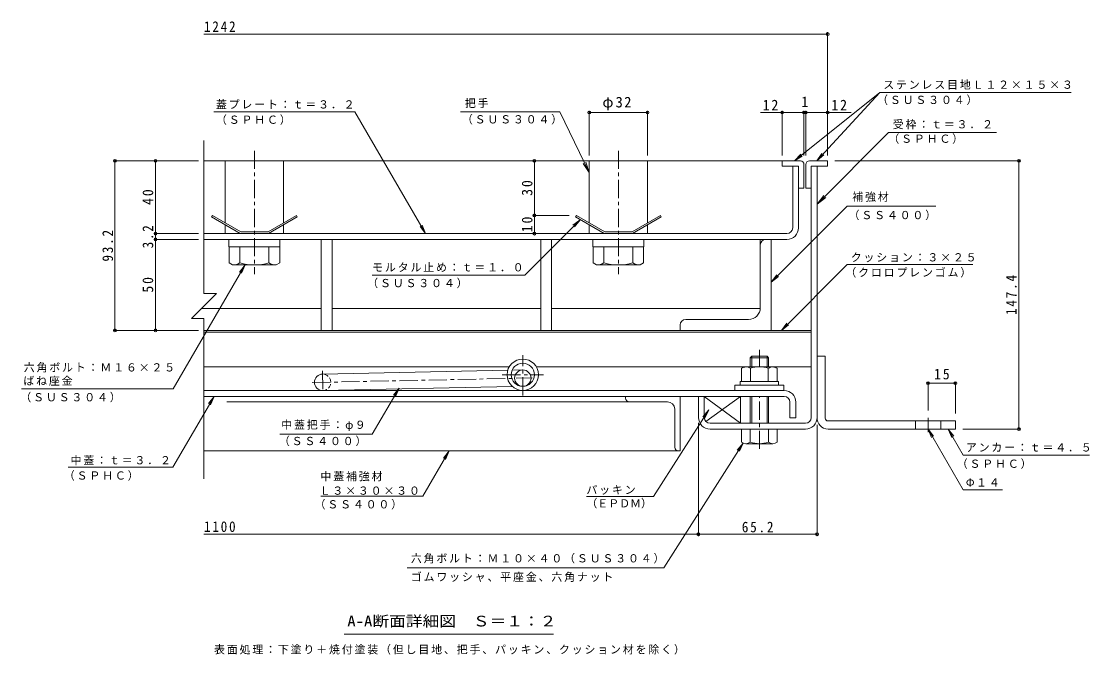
# Model space of a CAD drawing. Units: millimetres at full size. Extents: x -524 to 522, y -392 to 364.
# Drawn here: x -65 to 522, y 16 to 364 of the extents above; entities that cross this region are included whole.
import ezdxf
from ezdxf.enums import TextEntityAlignment as Align

# ---------------------------------------------------------------- set-up
doc = ezdxf.new("R2010")
doc.units = ezdxf.units.MM
doc.header["$LTSCALE"] = 2
doc.header["$PDMODE"] = 32
doc.header["$PDSIZE"] = 1.6
doc.linetypes.add('CHAIN1', pattern=[8, 5, -1, 1, -1])
doc.linetypes.add('DASHED1', pattern=[1.8, 1.2, -0.6])
for name, color, linetype, lineweight in [('D-1', 2, 'Continuous', 9), ('D-2', 3, 'Continuous', 9), ('D-3', 4, 'Continuous', 9), ('D-5', 7, 'Continuous', 9), ('D-6', 6, 'Continuous', 9), ('D-7', 5, 'Continuous', 5), ('D-8', 5, 'Continuous', 5), ('D-9', 134, 'Continuous', 5), ('D-A', 3, 'Continuous', 9), ('D-B', 6, 'Continuous', 9), ('D-C', 2, 'Continuous', 9), ('D-E', 3, 'Continuous', 9), ('D-F', 7, 'Continuous', 9)]:
    doc.layers.add(name, color=color, linetype=linetype, lineweight=lineweight)
doc.styles.add('ＭＳ ゴシック', font='')
doc.styles.get('ＭＳ ゴシック').set_extended_font_data('MS Gothic')

msp = doc.modelspace()

# ---------------------------------------------------------------- linework, layer by layer
at = {"layer": 'D-1'}
for p, q in [((369.289, 146.048), (369.289, 284.048)), ((372.489, 284.048), (369.289, 284.048)), ((372.489, 146.048), (372.489, 284.048)), ((310.489, 146.048), (310.489, 157.648)), ((366.089, 142.848), (313.689, 142.848)), ((313.689, 139.648), (335.789, 139.648)), ((366.089, 139.648), (345.789, 139.648))]:
    msp.add_line(p, q, dxfattribs=at)
msp.add_lwpolyline([(307.289, 146.048), (307.289, 157.648), (310.489, 157.648)], dxfattribs=at)
for centre, radius, start, end in [((313.689, 146.048), 6.4, 180, 270), ((313.689, 146.048), 3.2, 180, 270), ((366.089, 146.048), 3.2, 270, 0), ((366.089, 146.048), 6.4, 270, 0)]:
    msp.add_arc(centre, radius, start, end, dxfattribs=at)
at = {"layer": 'D-2'}
for p, q in [((359.089, 250.248), (359.089, 284.048)), ((362.289, 284.048), (359.089, 284.048)), ((362.289, 250.248), (362.289, 284.048)), ((355.889, 247.048), (35.58, 247.048)), ((35.58, 243.848), (355.889, 243.848))]:
    msp.add_line(p, q, dxfattribs=at)
at = {"layer": 'D-2', "linetype": 'CHAIN1'}
for p, q in [((210.789, 158.149), (210.789, 180.345)), ((199.441, 169.498), (222.137, 169.498))]:
    msp.add_line(p, q, dxfattribs=at)
at = {"layer": 'D-2'}
for radius in [8.65, 6.35]:
    msp.add_circle((210.789, 169.498), radius, dxfattribs=at)
for radius in [6.4, 3.2]:
    msp.add_arc((355.889, 250.248), radius, 270, 0, dxfattribs=at)
at = {"layer": 'D-3'}
for p, q in [((353.289, 287.048), (35.58, 287.048)), ((353.289, 287.048), (353.289, 284.048)), ((363.289, 287.048), (353.289, 287.048)), ((353.289, 284.048), (362.289, 284.048)), ((362.289, 284.048), (362.289, 272.048)), ((365.289, 285.048), (365.289, 272.048)), ((366.289, 285.048), (366.289, 272.048)), ((368.289, 287.048), (378.289, 287.048)), ((378.289, 284.048), (369.289, 284.048)), ((369.289, 272.048), (369.289, 284.048)), ((378.289, 287.048), (378.289, 284.048)), ((362.289, 272.048), (365.289, 272.048)), ((369.289, 272.048), (366.289, 272.048)), ((40.2, 257.048), (39.7, 256.182)), ((39.7, 256.182), (55.52, 247.048)), ((40.2, 257.048), (55.788, 248.048)), ((86.377, 257.048), (70.789, 248.048)), ((240.2, 257.048), (239.7, 256.182)), ((239.7, 256.182), (255.52, 247.048)), ((240.2, 257.048), (255.788, 248.048)), ((286.377, 257.048), (270.788, 248.048)), ((286.877, 256.182), (271.056, 247.048)), ((286.377, 257.048), (286.877, 256.182)), ((55.52, 247.048), (71.057, 247.048)), ((70.789, 248.048), (55.788, 248.048)), ((255.52, 247.048), (271.056, 247.048)), ((270.788, 248.048), (255.788, 248.048))]:
    msp.add_line(p, q, dxfattribs=at)
msp.add_lwpolyline([(86.377, 257.048), (86.877, 256.182), (71.057, 247.048)], dxfattribs=at)
for centre, start, end in [((363.289, 285.048), 0, 90), ((368.289, 285.048), 90, 180)]:
    msp.add_arc(centre, 2, start, end, dxfattribs=at)
at = {"layer": 'D-5'}
for p, q in [((406.999, 324.527), (360.071, 287.048)), ((406.999, 324.527), (372.295, 287.048)), ((406.999, 324.527), (512.167, 324.527)), ((41.075, 313.998), (118.512, 313.998)), ((157.371, 247.048), (118.512, 313.998)), ((231.206, 313.998), (176.555, 313.998)), ((231.206, 313.998), (247.288, 280.581)), ((411.768, 302.656), (372.489, 263.242)), ((411.768, 302.656), (471.036, 302.656)), ((360.072, 287.048), (363.538, 290.652)), ((360.072, 287.048), (364.353, 289.632)), ((372.295, 287.048), (375.184, 291.128)), ((372.295, 287.048), (376.142, 290.242)), ((247.288, 280.581), (244.003, 285.601)), ((247.288, 280.581), (245.414, 286.28)), ((372.489, 263.242), (376.133, 268.008)), ((372.489, 263.242), (377.243, 266.903)), ((437.789, 262.199), (389.077, 262.199)), ((211.863, 224.217), (242.318, 254.671)), ((242.318, 254.671), (238.351, 251.627)), ((242.318, 254.671), (239.274, 250.704)), ((157.371, 247.048), (154.318, 251.008)), ((157.371, 247.048), (155.447, 251.663)), ((58.178, 229.848), (56.254, 225.233)), ((389.077, 230.047), (352.879, 193.848)), ((389.077, 230.047), (457.985, 230.047)), ((128.077, 224.217), (211.863, 224.217)), ((347.289, 220.411), (351.256, 223.454)), ((352.879, 193.848), (355.923, 197.815)), ((352.879, 193.848), (356.846, 196.892)), ((18.631, 161.714), (-64.766, 161.714)), ((142.792, 162.178), (139.739, 158.218)), ((142.792, 162.178), (140.868, 157.563)), ((41.161, 157.648), (39.237, 153.033)), ((282.641, 102.623), (312.986, 150.244)), ((312.986, 150.244), (309.772, 146.414)), ((312.986, 150.244), (310.873, 145.713)), ((433.489, 139.648), (435.403, 135.028)), ((433.489, 139.648), (436.533, 135.681)), ((433.489, 139.648), (452.771, 106.25)), ((444.549, 139.648), (452.771, 125.406)), ((444.549, 139.648), (446.462, 135.028)), ((444.549, 139.648), (447.593, 135.681)), ((288.197, 63.422), (331.88, 131.973)), ((331.88, 131.973), (328.665, 128.143)), ((331.88, 131.973), (329.766, 127.441)), ((155.849, 102.858), (170.237, 127.648)), ((170.237, 127.648), (167.184, 123.688)), ((170.237, 127.648), (168.313, 123.033)), ((452.771, 125.406), (522.259, 125.406)), ((452.771, 106.25), (474.382, 106.25)), ((99.842, 102.858), (155.849, 102.858)), ((245.728, 102.623), (282.641, 102.623)), ((147.223, 63.422), (288.197, 63.422)), ((227.592, 26.979), (112.592, 26.979))]:
    msp.add_line(p, q, dxfattribs=at)
for points in [[(389.077, 262.199), (347.289, 220.411), (350.333, 224.377)], [(18.631, 161.714), (58.178, 229.848), (55.125, 225.888)], [(77.313, 136.795), (128.059, 136.795), (142.792, 162.178)], [(-38.998, 118.685), (18.547, 118.685), (41.161, 157.648), (38.108, 153.688)]]:
    msp.add_lwpolyline(points, dxfattribs=at)
at = {"layer": 'D-6'}
for p, q in [((369.289, 265.847), (369.289, 262.847)), ((35.58, 193.848), (369.289, 193.848)), ((35.58, 192.848), (369.289, 192.848)), ((203.313, 173.849), (35.58, 173.849)), ((100.695, 169.846), (202.501, 171.975)), ((204.964, 172.027), (210.695, 172.147)), ((218.265, 173.849), (332.289, 173.849)), ((349.289, 173.849), (369.289, 173.849)), ((100.883, 160.849), (205.049, 163.026)), ((210.789, 163.147), (210.883, 163.149)), ((310.489, 157.648), (310.489, 146.048)), ((311.393, 143.819), (330.489, 157.648))]:
    msp.add_line(p, q, dxfattribs=at)
at = {"layer": 'D-6', "linetype": 'CHAIN1'}
for p, q in [((100.657, 171.648), (100.908, 159.673)), ((95.086, 165.229), (215.845, 167.754))]:
    msp.add_line(p, q, dxfattribs=at)
at = {"layer": 'D-6'}
msp.add_lwpolyline([(313.689, 142.848), (330.489, 142.848), (330.489, 157.648), (310.489, 157.648), (330.489, 142.848)], dxfattribs=at)
msp.add_circle((210.789, 167.648), 4.5, dxfattribs=at)
msp.add_arc((100.789, 165.348), 4.5, 90, 270, dxfattribs=at)
at = {"layer": 'D-6', "linetype": 'DASHED1'}
msp.add_arc((100.789, 165.348), 4.5, 270, 90, dxfattribs=at)
at = {"layer": 'D-7', "linetype": 'CHAIN1'}
for p, q in [((340.789, 173.848), (340.789, 183.18)), ((340.789, 128.77), (340.789, 157.648))]:
    msp.add_line(p, q, dxfattribs=at)
at = {"layer": 'D-7'}
for p, q in [((336.601, 179.648), (335.789, 178.836)), ((345.789, 178.836), (335.789, 178.836)), ((335.789, 173.848), (335.789, 178.836)), ((344.977, 179.648), (336.601, 179.648)), ((336.601, 173.848), (336.601, 179.648)), ((344.977, 179.648), (345.789, 178.836)), ((344.977, 173.848), (344.977, 179.648)), ((345.789, 178.836), (345.789, 174.148)), ((345.789, 178.836), (345.789, 173.848)), ((335.789, 157.648), (335.789, 142.848)), ((336.601, 142.848), (336.601, 157.648)), ((344.977, 142.848), (344.977, 157.648)), ((345.789, 157.648), (345.789, 142.848)), ((350.589, 139.648), (330.989, 139.648)), ((330.989, 132.542), (330.989, 139.648)), ((335.789, 139.648), (335.789, 132.542)), ((345.789, 139.648), (345.789, 132.542)), ((350.589, 132.542), (350.589, 139.648)), ((348.189, 131.647), (333.389, 131.647))]:
    msp.add_line(p, q, dxfattribs=at)
at = {"layer": 'D-7', "color": 2, "lineweight": 9}
for p, q in [((330.974, 173.088), (332.289, 173.848)), ((330.974, 173.088), (330.974, 165.848)), ((349.289, 173.848), (332.289, 173.848)), ((335.882, 173.088), (335.882, 165.848)), ((345.697, 173.088), (345.697, 165.848))]:
    msp.add_line(p, q, dxfattribs=at)
at = {"layer": 'D-7', "color": 6, "lineweight": 9}
for p, q in [((330.289, 165.848), (330.289, 163.848)), ((330.289, 163.848), (351.289, 163.848))]:
    msp.add_line(p, q, dxfattribs=at)
at = {"layer": 'D-7', "color": 134}
for p, q in [((327.289, 163.848), (327.289, 160.848)), ((327.289, 163.848), (354.289, 163.848)), ((327.289, 160.848), (354.289, 160.848)), ((354.289, 163.848), (354.289, 160.848))]:
    msp.add_line(p, q, dxfattribs=at)
at = {"layer": 'D-7', "color": 2, "lineweight": 9}
msp.add_lwpolyline([(349.289, 173.848), (350.604, 173.088), (350.604, 165.848), (330.974, 165.848)], dxfattribs=at)
at = {"layer": 'D-7', "color": 6, "lineweight": 9}
msp.add_lwpolyline([(330.289, 165.848), (351.289, 165.848), (351.289, 163.848)], dxfattribs=at)
at = {"layer": 'D-7', "color": 2, "lineweight": 9}
for centre, radius, start, end in [((333.871, 168.071), 5.793, 94.38438, 120), ((333.275, 169.008), 4.842, 57.42749, 88.18784), ((340.789, 157.607), 16.241, 72.41188, 107.5881), ((348.303, 169.008), 4.842, 91.81215, 122.57249), ((347.707, 168.071), 5.793, 59.99998, 85.6156)]:
    msp.add_arc(centre, radius, start, end, dxfattribs=at)
at = {"layer": 'D-7'}
for centre, radius, start, end in [((333.389, 135.313), 3.666, 229.1022, 310.89809), ((340.789, 146.063), 14.416, 249.70546, 290.29454), ((348.189, 135.313), 3.666, 229.10191, 310.8978)]:
    msp.add_arc(centre, radius, start, end, dxfattribs=at)
at = {"layer": 'D-8'}
for p, q in [((347.289, 243.848), (35.58, 243.848)), ((347.289, 193.848), (347.289, 243.848)), ((35.58, 193.848), (347.289, 193.848))]:
    msp.add_line(p, q, dxfattribs=at)
at = {"layer": 'D-9'}
for p, q in [((341.289, 240.848), (341.289, 206.348)), ((347.289, 193.848), (347.289, 243.848)), ((49.389, 239.848), (49.389, 230.945)), ((55.289, 230.945), (55.289, 239.848)), ((71.289, 230.945), (71.289, 239.848)), ((77.189, 239.848), (77.189, 230.974)), ((249.388, 239.848), (249.388, 230.974)), ((255.289, 230.945), (255.289, 239.848)), ((271.289, 230.945), (271.289, 239.848)), ((277.189, 239.848), (277.189, 230.945)), ((51.289, 229.848), (49.389, 230.945)), ((51.289, 229.848), (75.239, 229.848)), ((75.28, 229.872), (77.189, 230.974)), ((251.297, 229.872), (249.388, 230.974)), ((275.288, 229.848), (251.338, 229.848)), ((275.288, 229.848), (277.189, 230.945)), ((334.789, 199.848), (300.289, 199.848))]:
    msp.add_line(p, q, dxfattribs=at)
msp.add_lwpolyline([(297.289, 196.848), (297.289, 193.848), (347.289, 193.848)], dxfattribs=at)
for centre, radius, start, end in [((344.289, 240.848), 3, 90, 180), ((51.547, 236.75), 6.906, 267.86055, 302.81094), ((63.289, 259.568), 29.72, 254.38446, 285.61554), ((75.031, 236.75), 6.906, 237.18906, 272.13945), ((251.546, 236.75), 6.906, 267.86055, 302.81094), ((263.288, 259.568), 29.72, 254.38446, 285.61554), ((275.031, 236.75), 6.906, 237.18906, 272.13945), ((334.789, 206.348), 6.5, 270, 0), ((300.289, 196.848), 3, 90, 180)]:
    msp.add_arc(centre, radius, start, end, dxfattribs=at)
at = {"layer": 'D-A'}
for p, q in [((354.389, 160.848), (35.58, 160.848)), ((35.58, 157.648), (354.389, 157.648)), ((357.589, 154.448), (357.589, 145.848)), ((360.789, 154.448), (360.789, 145.848)), ((357.589, 145.848), (360.789, 145.848))]:
    msp.add_line(p, q, dxfattribs=at)
for radius in [6.4, 3.2]:
    msp.add_arc((354.389, 154.448), radius, 0, 90, dxfattribs=at)
at = {"layer": 'D-B', "color": 4}
for p, q in [((35.58, 243.848), (99.955, 243.848)), ((99.955, 243.848), (99.955, 205.848)), ((105.955, 205.848), (105.955, 243.848)), ((220.622, 243.848), (105.955, 243.848)), ((220.622, 205.848), (220.622, 243.848)), ((341.289, 243.848), (226.622, 243.848)), ((226.622, 243.848), (226.622, 205.848)), ((341.289, 205.848), (341.289, 243.848)), ((34.081, 205.848), (99.955, 205.848)), ((220.622, 205.848), (105.955, 205.848)), ((226.622, 205.848), (341.289, 205.848))]:
    msp.add_line(p, q, dxfattribs=at)
at = {"layer": 'D-B'}
for p, q in [((267.289, 157.648), (48.161, 157.648)), ((269.289, 154.648), (48.161, 154.648)), ((267.289, 157.648), (297.289, 157.648)), ((267.289, 156.648), (267.289, 157.648)), ((269.289, 154.648), (290.289, 154.648)), ((297.289, 157.648), (297.289, 127.648)), ((294.289, 129.648), (294.289, 150.648)), ((296.289, 127.648), (35.58, 127.648)), ((296.289, 127.648), (297.289, 127.648))]:
    msp.add_line(p, q, dxfattribs=at)
for centre, radius, start, end in [((269.289, 156.648), 2, 180, 270), ((290.289, 150.648), 4, 0, 90), ((296.289, 129.648), 2, 180, 270)]:
    msp.add_arc(centre, radius, start, end, dxfattribs=at)
at = {"layer": 'D-C', "linetype": 'CHAIN1'}
for p, q in [((63.289, 292.583), (63.289, 224.722)), ((263.289, 292.583), (263.289, 224.722))]:
    msp.add_line(p, q, dxfattribs=at)
at = {"layer": 'D-C'}
for p, q in [((79.289, 287.048), (47.289, 287.048)), ((47.289, 252.956), (47.289, 287.048)), ((79.289, 252.956), (79.289, 287.048)), ((247.288, 287.048), (279.289, 287.048)), ((247.288, 252.956), (247.288, 287.048)), ((279.289, 252.956), (279.289, 287.048)), ((47.289, 247.048), (47.289, 251.801)), ((47.289, 247.048), (79.289, 247.048)), ((79.289, 247.048), (79.289, 251.801)), ((247.288, 247.048), (247.288, 251.801)), ((279.289, 247.048), (247.288, 247.048)), ((279.289, 247.048), (279.289, 251.801)), ((99.955, 243.848), (105.955, 243.848)), ((105.955, 243.848), (105.955, 193.848)), ((226.622, 243.848), (220.622, 243.848)), ((220.622, 243.848), (220.622, 193.848))]:
    msp.add_line(p, q, dxfattribs=at)
at = {"layer": 'D-C', "color": 134, "lineweight": 5}
for p, q in [((77.289, 243.848), (49.289, 243.848)), ((49.289, 243.848), (49.289, 239.848)), ((249.288, 243.848), (277.288, 243.848)), ((277.288, 243.848), (277.288, 239.848))]:
    msp.add_line(p, q, dxfattribs=at)
for points in [[(77.289, 243.848), (77.289, 239.848), (49.289, 239.848)], [(249.288, 243.848), (249.288, 239.848), (277.288, 239.848)]]:
    msp.add_lwpolyline(points, dxfattribs=at)
at = {"layer": 'D-C'}
for points in [[(105.955, 193.848), (99.955, 193.848), (99.955, 243.848)], [(220.622, 193.848), (226.622, 193.848), (226.622, 243.848)]]:
    msp.add_lwpolyline(points, dxfattribs=at)
at = {"layer": 'D-E'}
for p, q in [((372.489, 179.649), (372.489, 146.048)), ((372.489, 179.649), (376.989, 179.649)), ((376.989, 145.648), (376.989, 179.649)), ((378.489, 144.148), (448.489, 144.148)), ((426.489, 139.647), (426.489, 144.147)), ((440.489, 139.648), (440.489, 144.148)), ((448.489, 144.148), (448.489, 139.648)), ((448.489, 139.648), (378.489, 139.648))]:
    msp.add_line(p, q, dxfattribs=at)
at = {"layer": 'D-E', "linetype": 'CHAIN1'}
msp.add_line((433.489, 137.901), (433.489, 145.79), dxfattribs=at)
at = {"layer": 'D-E'}
for radius, start in [(6, 176.17647), (1.5, 180.00027)]:
    msp.add_arc((378.489, 145.648), radius, start, 270, dxfattribs=at)
at = {"layer": 'D-F'}
for p, q in [((378.289, 356.645), (35.58, 356.645)), ((378.289, 290.048), (378.289, 357.645)), ((247.289, 290.048), (247.289, 314.572)), ((247.289, 313.572), (279.289, 313.572)), ((279.289, 290.048), (279.289, 314.572)), ((341.376, 313.573), (365.289, 313.573)), ((353.289, 290.048), (353.289, 314.573)), ((365.289, 290.048), (365.289, 314.573)), ((365.289, 313.573), (366.289, 313.573)), ((366.289, 290.048), (366.289, 314.573)), ((366.289, 313.573), (391.159, 313.573)), ((35.58, 298.2), (35.58, 214.229)), ((32.58, 287.048), (-13.929, 287.048)), ((-13.329, 193.848), (-13.329, 287.048)), ((8.958, 247.048), (8.958, 287.048)), ((217.147, 257.048), (217.147, 287.048)), ((484.015, 287.048), (382.289, 287.048)), ((483.415, 139.648), (483.415, 287.048)), ((216.547, 257.048), (236.2, 257.048)), ((217.147, 247.048), (217.147, 257.048)), ((32.58, 247.048), (7.958, 247.048)), ((8.958, 243.848), (8.958, 247.048)), ((32.58, 243.848), (7.958, 243.848)), ((8.958, 193.848), (8.958, 243.848)), ((35.58, 200.466), (28.699, 200.466)), ((35.58, 200.466), (35.58, 112.34)), ((-13.929, 193.848), (32.58, 193.848)), ((433.489, 165.498), (433.489, 149.79)), ((433.489, 164.898), (448.489, 164.898)), ((448.489, 165.498), (448.489, 148.148)), ((307.288, 143.047), (307.288, 80.868)), ((372.489, 81.268), (372.489, 142.048)), ((484.015, 139.648), (452.489, 139.648)), ((307.288, 81.868), (35.58, 81.868)), ((307.288, 81.868), (372.489, 81.868))]:
    msp.add_line(p, q, dxfattribs=at)
msp.add_lwpolyline([(35.58, 214.229), (42.462, 214.229), (28.699, 200.466)], dxfattribs=at)
for p in [(378.289, 356.645), (247.289, 313.572), (279.289, 313.572), (353.289, 313.573), (365.289, 313.573), (366.289, 313.573), (378.289, 313.573), (-13.329, 287.048), (8.958, 287.048), (217.147, 287.048), (483.415, 287.048), (217.147, 257.048), (8.958, 247.048), (217.147, 247.048), (8.958, 243.848), (-13.329, 193.848), (8.958, 193.848), (433.489, 164.898), (448.489, 164.898), (483.415, 139.648), (307.288, 81.868), (372.489, 81.868)]:
    msp.add_point(p, dxfattribs=at)

# ---------------------------------------------------------------- texts
at = {"layer": 'D-5', "style": 'ＭＳ ゴシック'}
msp.add_text('（ＥＰＤＭ）', height=4.399, dxfattribs=at).set_placement((245.728, 95.311), align=Align.BOTTOM_LEFT)
at = {"layer": 'D-5', "color": 2, "style": 'ＭＳ ゴシック', "width": 1.15}
msp.add_text('A-A断面詳細図\u3000Ｓ＝１：２', height=5.865, dxfattribs=at).set_placement((114.342, 29.479), align=Align.BOTTOM_LEFT)
at = {"layer": 'D-5', "char_height": 4.399, "attachment_point": 7, "style": 'ＭＳ ゴシック'}
for s, insert in [('\\T1.17;ステンレス目地Ｌ１２×１５×３', (408.837, 326.161)), ('\\T1.17;（ＳＵＳ３０４）', (405.47, 317.673)), ('\\T1.17;蓋プレート：ｔ＝３．２', (42.142, 315.508)), ('\\T1.17;把手', (178.974, 315.966)), ('\\T1.17;（ＳＰＨＣ）', (42.142, 306.775)), ('\\T1.17;（ＳＵＳ３０４）', (177.292, 306.985)), ('\\T1.17;受枠：ｔ＝３．２', (414.068, 304.368)), ('\\T1.17;（ＳＰＨＣ）', (411.636, 296.339)), ('\\T1.17;補強材', (391.829, 264.494)), ('\\T1.17;（ＳＳ４００）', (389.789, 254.39)), ('\\T1.17;クッション：３×２５', (390.988, 231.312)), ('\\T1.17;モルタル止め：ｔ＝１．０', (127.997, 226.017)), ('\\T1.17;（クロロプレンゴム）', (388.024, 222.892)), ('\\T1.17;（ＳＵＳ３０４）', (125.285, 217.036)), ('\\T1.17;六角ボルト：Ｍ１６×２５', (-63.46, 170.785)), ('\\T1.17;ばね座金', (-63.67, 163.44)), ('\\T1.17;（ＳＵＳ３０４）', (-65.322, 154.328)), ('\\T1.17;中蓋把手：φ９', (78.056, 138.572)), ('\\T1.17;（ＳＳ４００）', (76.728, 130.264)), ('\\T1.17;アンカー：ｔ＝４．５', (454.232, 127.11)), ('\\T1.17;中蓋：ｔ＝３．２', (-37.711, 119.824)), ('\\T1.17;（ＳＰＨＣ）', (449.236, 117.789)), ('\\T1.17;（ＳＰＨＣ）', (-41.446, 111.311)), ('\\T1.17;中蓋補強材', (99.585, 110.958)), ('\\T1.17;Φ１４', (454.232, 107.954)), ('\\T1.17;Ｌ３×３０×３０', (99.115, 103.52)), ('\\T1.17;パッキン', (245.728, 103.588)), ('\\T1.17;（ＳＳ４００）', (96.347, 95.493)), ('\\T1.17;六角ボルト：Ｍ１０×４０（ＳＵＳ３０４）', (149.251, 65.826)), ('\\T1.17;ゴムワッシャ、平座金、六角ナット', (149.251, 55.661)), ('\\T1.17;表面処理：下塗り＋焼付塗装（但し目地、把手、パッキン、クッション材を除く）', (41.092, 15.753))]:
    msp.add_mtext(s, dxfattribs=dict(at, insert=insert))
at = {"layer": 'D-F', "color": 2, "style": 'ＭＳ ゴシック'}
msp.add_text('1', height=5.865, dxfattribs=at).set_placement((363.789, 314.772), align=Align.BOTTOM_LEFT)
at = {"layer": 'D-F', "color": 2, "char_height": 5.865, "attachment_point": 7, "style": 'ＭＳ ゴシック'}
for s, insert in [('\\T1.28;\\W0.9;1242', (35.58, 357.845)), ('\\T1.19;φ32', (254.539, 314.772)), ('\\T1.27;\\W0.95;12', (342.597, 314.772)), ('\\T1.27;\\W0.95;12', (380.345, 314.772)), ('\\T1.27;\\W0.95;15', (436.739, 166.898)), ('\\T1.28;\\W0.9;1100', (35.58, 83.068)), ('\\T1.28;\\W0.9;65.2', (331.139, 82.868))]:
    msp.add_mtext(s, dxfattribs=dict(at, insert=insert))
at = {"layer": 'D-F', "color": 2, "char_height": 5.865, "attachment_point": 7, "rotation": 90, "style": 'ＭＳ ゴシック'}
for s, insert in [('\\T1.27;\\W0.95;30', (216.147, 267.798)), ('\\T1.27;\\W0.95;40', (7.758, 262.798)), ('\\T1.27;\\W0.95;10', (216.147, 247.798)), ('\\T1.28;\\W0.9;93.2', (-14.329, 231.698)), ('\\T1.27;\\W0.9;3.2', (7.758, 238.948)), ('\\T1.28;\\W0.9;147.4', (482.215, 202.348)), ('\\T1.27;\\W0.95;50', (7.758, 214.598))]:
    msp.add_mtext(s, dxfattribs=dict(at, insert=insert))

doc.saveas('drawing.dxf')
